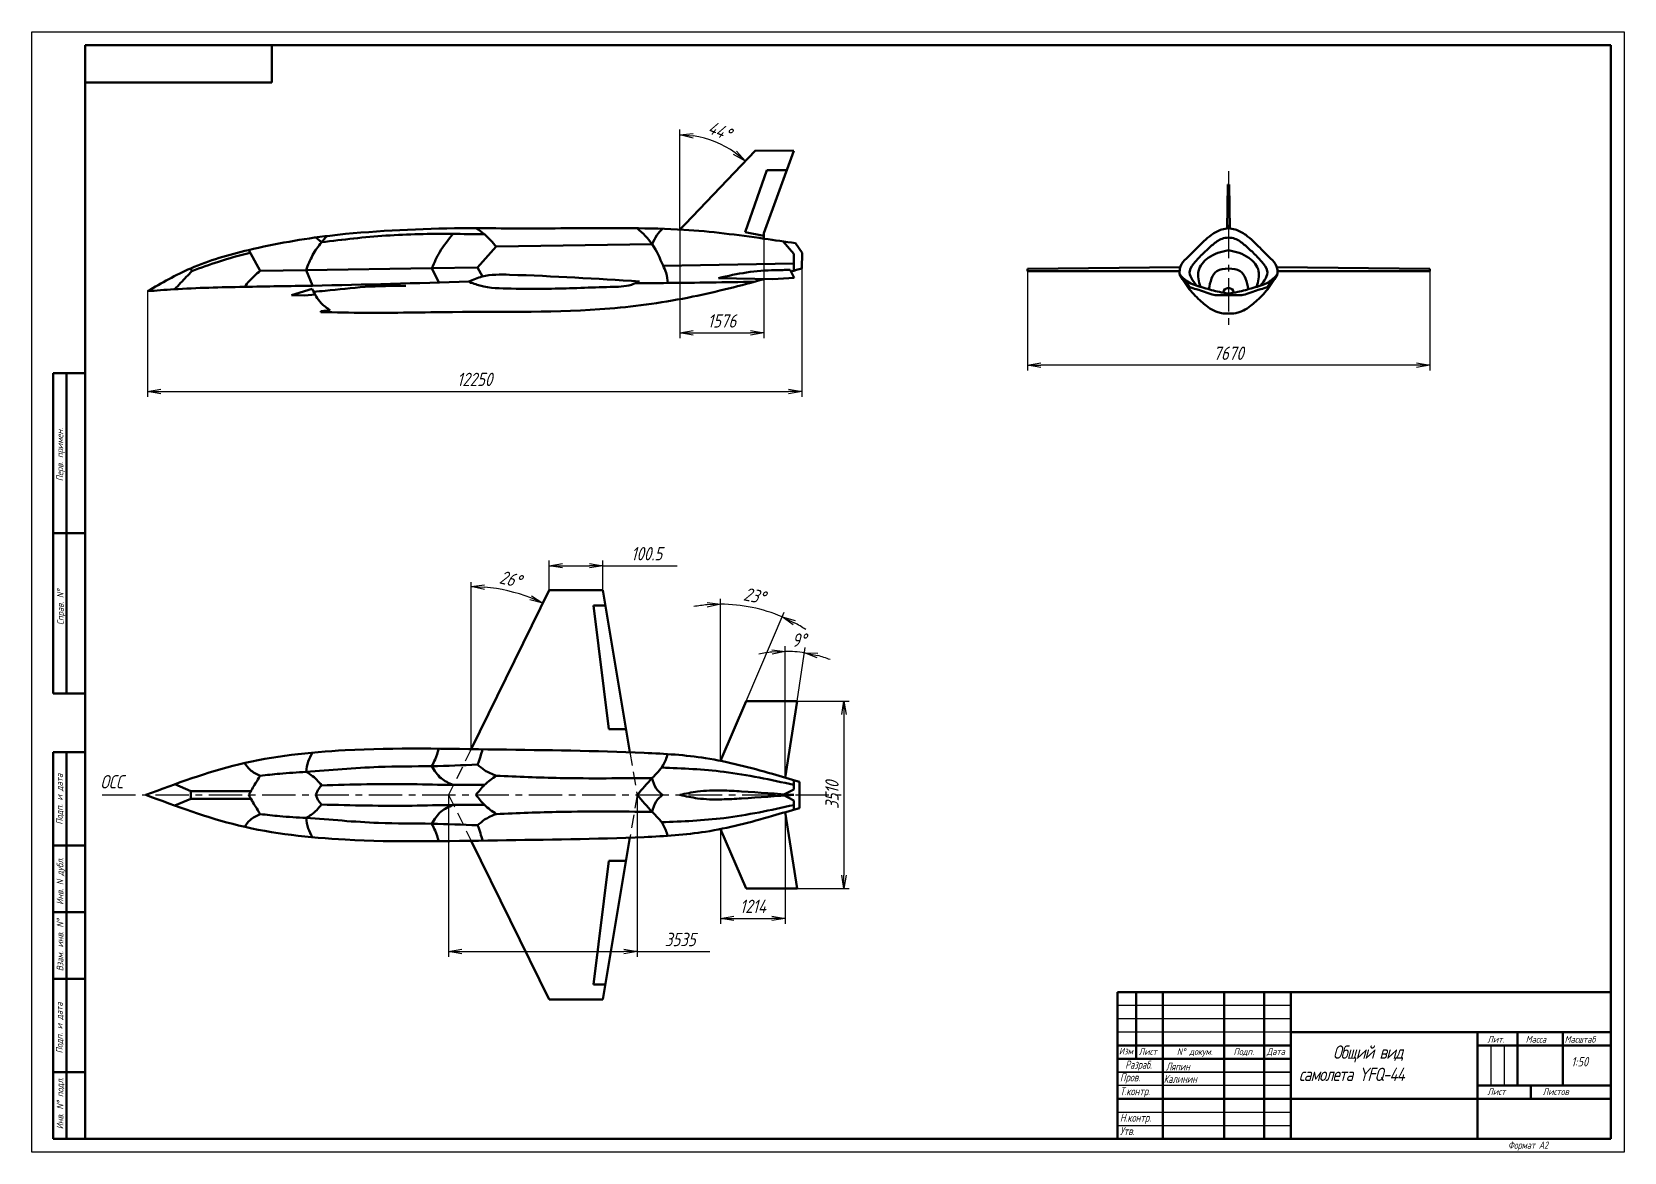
# Model space of a CAD drawing. Header units: millimetres. Extents: x -985956116104 to 1932156, y -552630487266 to 633586.
# Drawn here: x 40185 to 40782, y 20141 to 20561 of the extents above; entities that cross this region are included whole.
import ezdxf
from ezdxf.enums import TextEntityAlignment as Align

# ---------------------------------------------------------------- set-up
doc = ezdxf.new("R2010")
doc.units = ezdxf.units.MM
doc.linetypes.add('CENTER', pattern=[2, 1.25, -0.25, 0.25, -0.25])
doc.linetypes.add('DASHED', pattern=[0.75, 0.5, -0.25])
for name, color, linetype, lineweight in [('_axes (Оси)', 6, 'CENTER', 30), ('_basic (Основной)', 4, 'Continuous', 60), ('_contour (Тонкий)', 7, 'Continuous', 30), ('_invisible (Невидимый)', 1, 'DASHED', 30), ('_remote (Тонкий)', 9, 'Continuous', 30), ('_text (Надписи)', 2, 'Continuous', 30)]:
    doc.layers.add(name, color=color, linetype=linetype, lineweight=lineweight)
doc.styles.add('ESKD', font='eskd.shx', dxfattribs={"oblique": 15, "height": 5})
doc.styles.add('стиль рамки', font='romans.shx', dxfattribs={"width": 0.75, "oblique": 15, "height": 3.5})
doc.dimstyles.new('ESKD', dxfattribs={"dimtxt": 5, "dimasz": 5, "dimexe": 2, "dimexo": 0, "dimgap": 2, "dimtad": 1, "dimtoh": 1, "dimzin": 12, "dimdsep": 46, "dimtxsty": 'ESKD', "dimblk1": 'OPEN', "dimblk2": 'OPEN', "dimsah": 1, "dimcen": 5, "dimclrd": 256, "dimclre": 256, "dimclrt": 2, "dimadec": 0, "dimazin": 0, "dimtfac": 1, "dimtmove": 0, "dimatfit": 3, "dimldrblk": 'OPEN', "dimfxl": 1, "dimtolj": 1, "dimtzin": 12, "dimlwd": -1, "dimlwe": -1, "dimarcsym": 0})

# ---------------------------------------------------------------- blocks, each defined once
blk = doc.blocks.new('_OPEN')
at = {"color": 0, "linetype": 'ByBlock'}
for p, q in [((-1, 0.17), (0, 0)), ((0, 0), (-1, -0.17)), ((0, 0), (-1, 0))]:
    blk.add_line(p, q, dxfattribs=at)
blk = doc.blocks.new('*D46')
at = {"layer": '_contour (Тонкий)', "transparency": 16777216}
for p, q in [((40558.63, 20471.36), (40558.63, 20434.03)), ((40709.49, 20471.36), (40709.49, 20434.03)), ((40704.49, 20436.03), (40563.63, 20436.03))]:
    blk.add_line(p, q, dxfattribs=at)
at = {"layer": 'Defpoints', "color": 0, "transparency": 16777216}
for p in [(40558.63, 20471.36), (40709.49, 20471.36), (40558.63, 20436.03)]:
    blk.add_point(p, dxfattribs=at)
at = {"layer": '_contour (Тонкий)', "transparency": 16777216, "xscale": 5, "yscale": 5, "zscale": 5, "rotation": 180}
blk.add_blockref('_OPEN', (40558.63, 20436.03), dxfattribs=at)
at = {"layer": '_contour (Тонкий)', "transparency": 16777216, "xscale": 5, "yscale": 5, "zscale": 5}
blk.add_blockref('_OPEN', (40709.49, 20436.03), dxfattribs=at)
at = {"layer": '_contour (Тонкий)', "color": 2, "transparency": 16777216, "insert": (40634.06, 20440.53), "char_height": 5, "attachment_point": 5, "style": 'ESKD'}
blk.add_mtext('\\A1;7670', dxfattribs=at)
blk = doc.blocks.new('*D48')
at = {"layer": '_contour (Тонкий)', "transparency": 16777216}
for p, q in [((40472.27, 20310.04), (40491.88, 20310.04)), ((40489.88, 20305.04), (40489.88, 20244.83)), ((40472.27, 20239.83), (40491.88, 20239.83))]:
    blk.add_line(p, q, dxfattribs=at)
at = {"layer": 'Defpoints', "color": 0, "transparency": 16777216}
for p in [(40472.27, 20310.04), (40472.27, 20239.83), (40489.88, 20239.83)]:
    blk.add_point(p, dxfattribs=at)
at = {"layer": '_contour (Тонкий)', "transparency": 16777216, "xscale": 5, "yscale": 5, "zscale": 5}
for p, rotation in [((40489.88, 20310.04), 90), ((40489.88, 20239.83), 270)]:
    blk.add_blockref('_OPEN', p, dxfattribs=dict(at, rotation=rotation))
at = {"layer": '_contour (Тонкий)', "color": 2, "transparency": 16777216, "insert": (40485.38, 20274.94), "char_height": 5, "attachment_point": 5, "rotation": 90, "style": 'ESKD'}
blk.add_mtext('\\A1;3510', dxfattribs=at)
blk = doc.blocks.new('*D49')
at = {"layer": '_contour (Тонкий)', "transparency": 16777216}
for p, q in [((40474.05, 20472.35), (40474.05, 20424.22)), ((40228.75, 20463.78), (40228.75, 20424.22)), ((40233.75, 20426.22), (40469.05, 20426.22))]:
    blk.add_line(p, q, dxfattribs=at)
at = {"layer": 'Defpoints', "color": 0, "transparency": 16777216}
for p in [(40474.05, 20472.35), (40228.75, 20463.78), (40474.05, 20426.22)]:
    blk.add_point(p, dxfattribs=at)
at = {"layer": '_contour (Тонкий)', "transparency": 16777216, "xscale": 5, "yscale": 5, "zscale": 5, "rotation": 180}
blk.add_blockref('_OPEN', (40228.75, 20426.22), dxfattribs=at)
at = {"layer": '_contour (Тонкий)', "transparency": 16777216, "xscale": 5, "yscale": 5, "zscale": 5}
blk.add_blockref('_OPEN', (40474.05, 20426.22), dxfattribs=at)
at = {"layer": '_contour (Тонкий)', "color": 2, "transparency": 16777216, "insert": (40351.4, 20430.72), "char_height": 5, "attachment_point": 5, "style": 'ESKD'}
blk.add_mtext('\\A1;12250', dxfattribs=at)
blk = doc.blocks.new('*D50')
at = {"layer": '_contour (Тонкий)', "transparency": 16777216}
blk.add_line((40428.35, 20516.82), (40428.35, 20524.36), dxfattribs=at)
blk.add_arc((40428.35, 20486.93), 35.43, 54.24371, 81.9073, dxfattribs=at)
at = {"layer": 'Defpoints', "color": 0, "transparency": 16777216}
for p in [(40428.35, 20516.82), (40445.66, 20517.84), (40456.75, 20516.49), (40428.35, 20486.93), (40430.29, 20488.94)]:
    blk.add_point(p, dxfattribs=at)
at = {"layer": '_contour (Тонкий)', "transparency": 16777216, "xscale": 5, "yscale": 5, "zscale": 5}
for p, rotation in [((40428.35, 20522.36), 175.9536508953191), ((40452.9, 20512.48), 320.1973565058998)]:
    blk.add_blockref('_OPEN', p, dxfattribs=dict(at, rotation=rotation))
at = {"layer": '_contour (Тонкий)', "color": 2, "transparency": 16777216, "insert": (40443.26, 20523.97), "char_height": 5, "attachment_point": 5, "rotation": 338.0755, "style": 'ESKD'}
blk.add_mtext('\\A1;44°', dxfattribs=at)
blk = doc.blocks.new('*D51')
at = {"layer": '_contour (Тонкий)', "transparency": 16777216}
for p, q in [((40428.35, 20486.93), (40428.35, 20446.15)), ((40459.89, 20483.49), (40459.89, 20446.15)), ((40433.35, 20448.15), (40454.89, 20448.15))]:
    blk.add_line(p, q, dxfattribs=at)
at = {"layer": 'Defpoints', "color": 0, "transparency": 16777216}
for p in [(40428.35, 20486.93), (40459.89, 20483.49), (40459.89, 20448.15)]:
    blk.add_point(p, dxfattribs=at)
at = {"layer": '_contour (Тонкий)', "transparency": 16777216, "xscale": 5, "yscale": 5, "zscale": 5, "rotation": 180}
blk.add_blockref('_OPEN', (40428.35, 20448.15), dxfattribs=at)
at = {"layer": '_contour (Тонкий)', "transparency": 16777216, "xscale": 5, "yscale": 5, "zscale": 5}
blk.add_blockref('_OPEN', (40459.89, 20448.15), dxfattribs=at)
at = {"layer": '_contour (Тонкий)', "color": 2, "transparency": 16777216, "insert": (40444.12, 20452.65), "char_height": 5, "attachment_point": 5, "style": 'ESKD'}
blk.add_mtext('\\A1;1576', dxfattribs=at)
blk = doc.blocks.new('*D52')
at = {"layer": '_contour (Тонкий)', "transparency": 16777216}
blk.add_arc((40350.12, 20292.13), 60.89, 68.52124, 85.29419, dxfattribs=at)
at = {"layer": 'Defpoints', "color": 0, "transparency": 16777216}
for p in [(40350.12, 20354.69), (40368.39, 20350.22), (40379.39, 20351.66), (40350.12, 20292.13), (40350.12, 20292.13)]:
    blk.add_point(p, dxfattribs=at)
at = {"layer": '_contour (Тонкий)', "transparency": 16777216, "xscale": 5, "yscale": 5, "zscale": 5}
for p, rotation in [((40350.12, 20353.03), 177.6470962214442), ((40376.99, 20346.78), 336.1683317879716)]:
    blk.add_blockref('_OPEN', p, dxfattribs=dict(at, rotation=rotation))
at = {"layer": '_contour (Тонкий)', "color": 2, "transparency": 16777216, "insert": (40364.8, 20355.86), "char_height": 5, "attachment_point": 5, "rotation": 347.02885, "style": 'ESKD'}
blk.add_mtext('\\A1;26°', dxfattribs=at)
blk = doc.blocks.new('*D54')
at = {"layer": '_contour (Тонкий)', "transparency": 16777216}
for p, q in [((40443.6, 20306.56), (40443.6, 20348.41)), ((40453.16, 20310.04), (40467.5, 20343.51))]:
    blk.add_line(p, q, dxfattribs=at)
for start, end in [(94.8822, 99.76439), (66.8105, 90), (57.04611, 61.92831)]:
    blk.add_arc((40443.6, 20287.72), 58.7, start, end, dxfattribs=at)
at = {"layer": 'Defpoints', "color": 0, "transparency": 16777216}
for p in [(40459.24, 20344.29), (40453.16, 20310.04), (40443.6, 20306.56), (40443.6, 20287.72), (40443.6, 20287.72)]:
    blk.add_point(p, dxfattribs=at)
at = {"layer": '_contour (Тонкий)', "transparency": 16777216, "xscale": 5, "yscale": 5, "zscale": 5}
for p, rotation in [((40443.6, 20346.41), 2.441097572996773), ((40466.71, 20341.67), 154.3694053383898)]:
    blk.add_blockref('_OPEN', p, dxfattribs=dict(at, rotation=rotation))
at = {"layer": '_contour (Тонкий)', "color": 2, "transparency": 16777216, "insert": (40456.3, 20349.62), "char_height": 5, "attachment_point": 5, "rotation": 348.40525, "style": 'ESKD'}
blk.add_mtext('\\A1;23°', dxfattribs=at)
blk = doc.blocks.new('*D55')
at = {"layer": '_contour (Тонкий)', "transparency": 16777216}
for p, q in [((40467.88, 20305.84), (40467.88, 20330.77)), ((40472.27, 20310.04), (40475.36, 20330.2))]:
    blk.add_line(p, q, dxfattribs=at)
for start, end in [(96.05013, 102.10026), (81.28898, 90), (69.18872, 75.23885)]:
    blk.add_arc((40467.88, 20281.4), 47.37, start, end, dxfattribs=at)
at = {"layer": 'Defpoints', "color": 0, "transparency": 16777216}
for p in [(40470.28, 20328.71), (40472.27, 20310.04), (40467.88, 20305.84), (40467.88, 20281.4), (40467.88, 20281.4)]:
    blk.add_point(p, dxfattribs=at)
at = {"layer": '_contour (Тонкий)', "transparency": 16777216, "xscale": 5, "yscale": 5, "zscale": 5}
for p, rotation in [((40467.88, 20328.77), 3.02506498882603), ((40475.05, 20328.22), 168.2639109094766)]:
    blk.add_blockref('_OPEN', p, dxfattribs=dict(at, rotation=rotation))
at = {"layer": '_contour (Тонкий)', "color": 2, "transparency": 16777216, "insert": (40473.05, 20332.99), "char_height": 5, "attachment_point": 5, "style": 'ESKD'}
blk.add_mtext('\\A1;9°', dxfattribs=at)
blk = doc.blocks.new('*D56')
at = {"layer": '_contour (Тонкий)', "transparency": 16777216}
for p, q in [((40341.66, 20274.94), (40341.66, 20214.24)), ((40412.37, 20274.94), (40412.37, 20214.24)), ((40346.66, 20216.24), (40407.37, 20216.24)), ((40412.37, 20216.24), (40439.61, 20216.24))]:
    blk.add_line(p, q, dxfattribs=at)
at = {"layer": 'Defpoints', "color": 0, "transparency": 16777216}
for p in [(40341.66, 20274.94), (40412.37, 20274.94), (40412.37, 20216.24)]:
    blk.add_point(p, dxfattribs=at)
at = {"layer": '_contour (Тонкий)', "transparency": 16777216, "xscale": 5, "yscale": 5, "zscale": 5, "rotation": 180}
blk.add_blockref('_OPEN', (40341.66, 20216.24), dxfattribs=at)
at = {"layer": '_contour (Тонкий)', "transparency": 16777216, "xscale": 5, "yscale": 5, "zscale": 5}
blk.add_blockref('_OPEN', (40412.37, 20216.24), dxfattribs=at)
at = {"layer": '_contour (Тонкий)', "color": 2, "transparency": 16777216, "insert": (40428.49, 20220.74), "char_height": 5, "attachment_point": 5, "style": 'ESKD'}
blk.add_mtext('\\A1;3535', dxfattribs=at)
blk = doc.blocks.new('*D58')
at = {"layer": '_contour (Тонкий)', "transparency": 16777216}
for p, q in [((40467.88, 20268.48), (40467.88, 20226.67)), ((40443.6, 20262.15), (40443.6, 20226.67)), ((40448.6, 20228.67), (40462.88, 20228.67))]:
    blk.add_line(p, q, dxfattribs=at)
at = {"layer": 'Defpoints', "color": 0, "transparency": 16777216}
for p in [(40467.88, 20268.48), (40443.6, 20262.15), (40467.88, 20228.67)]:
    blk.add_point(p, dxfattribs=at)
at = {"layer": '_contour (Тонкий)', "transparency": 16777216, "xscale": 5, "yscale": 5, "zscale": 5, "rotation": 180}
blk.add_blockref('_OPEN', (40443.6, 20228.67), dxfattribs=at)
at = {"layer": '_contour (Тонкий)', "transparency": 16777216, "xscale": 5, "yscale": 5, "zscale": 5}
blk.add_blockref('_OPEN', (40467.88, 20228.67), dxfattribs=at)
at = {"layer": '_contour (Тонкий)', "color": 2, "transparency": 16777216, "insert": (40455.74, 20233.17), "char_height": 5, "attachment_point": 5, "style": 'ESKD'}
blk.add_mtext('\\A1;1214', dxfattribs=at)
blk = doc.blocks.new('*D85')
at = {"layer": '_contour (Тонкий)', "transparency": 16777216}
for p, q in [((40379.39, 20351.66), (40379.39, 20362.88)), ((40384.39, 20360.88), (40394.49, 20360.88)), ((40399.49, 20351.66), (40399.49, 20362.88)), ((40399.49, 20360.88), (40427.32, 20360.88))]:
    blk.add_line(p, q, dxfattribs=at)
at = {"layer": 'Defpoints', "color": 0, "transparency": 16777216}
for p in [(40399.49, 20360.88), (40379.39, 20351.66), (40399.49, 20351.66)]:
    blk.add_point(p, dxfattribs=at)
at = {"layer": '_contour (Тонкий)', "transparency": 16777216, "xscale": 5, "yscale": 5, "zscale": 5, "rotation": 180}
blk.add_blockref('_OPEN', (40379.39, 20360.88), dxfattribs=at)
at = {"layer": '_contour (Тонкий)', "transparency": 16777216, "xscale": 5, "yscale": 5, "zscale": 5}
blk.add_blockref('_OPEN', (40399.49, 20360.88), dxfattribs=at)
at = {"layer": '_contour (Тонкий)', "color": 2, "transparency": 16777216, "insert": (40415.9, 20365.38), "char_height": 5, "attachment_point": 5, "style": 'ESKD'}
blk.add_mtext('\\A1;100.5', dxfattribs=at)

msp = doc.modelspace()

# ---------------------------------------------------------------- linework, layer by layer
at = {"layer": '_axes (Оси)', "ltscale": 10, "transparency": 33554687}
for p, q in [((40634.06, 20508.726), (40634.06, 20450.118)), ((40211.736, 20274.936), (40488.824, 20274.936))]:
    msp.add_line(p, q, dxfattribs=at)
at = {"layer": '_basic (Основной)', "transparency": 33554687}
for p, q in [((40205.391, 20186.019), (40205.391, 20556.019)), ((40777.391, 20556.019), (40205.391, 20556.019)), ((40275.391, 20542.019), (40275.391, 20556.019)), ((40777.391, 20146.019), (40777.391, 20556.019)), ((40275.391, 20542.019), (40205.391, 20542.019)), ((40456.753, 20516.491), (40430.285, 20488.937)), ((40471.102, 20516.375), (40456.753, 20516.491)), ((40471.102, 20516.375), (40459.891, 20485.516)), ((40460.899, 20509.106), (40452.884, 20485.866)), ((40468.461, 20509.106), (40460.899, 20509.106)), ((40633.773, 20503.85), (40633.54, 20487.058)), ((40633.773, 20503.85), (40634.06, 20503.847)), ((40634.346, 20503.85), (40634.06, 20503.847)), ((40634.346, 20503.85), (40634.579, 20487.058)), ((40430.285, 20488.937), (40428.354, 20486.927)), ((40452.884, 20485.866), (40459.891, 20484.502)), ((40459.891, 20485.516), (40459.891, 20483.488)), ((40270.989, 20471.446), (40266.717, 20479.222)), ((40352.532, 20472.724), (40359.495, 20480.487)), ((40359.495, 20480.487), (40417.988, 20481.361)), ((40471.139, 20477.802), (40467.11, 20482.462)), ((40471.139, 20474.231), (40471.139, 20477.802)), ((40474.172, 20478.144), (40471.73, 20481.798)), ((40474.054, 20472.355), (40474.172, 20478.144)), ((40245.412, 20471.341), (40244.969, 20472.354)), ((40270.989, 20471.446), (40288.199, 20471.715)), ((40288.199, 20471.715), (40335.387, 20472.455)), ((40288.199, 20471.715), (40290.567, 20465.863)), ((40335.387, 20472.455), (40352.532, 20472.724)), ((40337.992, 20467.048), (40335.387, 20472.455)), ((40352.532, 20472.724), (40354.385, 20469.311)), ((40422.079, 20473.36), (40471.139, 20474.231)), ((40471.192, 20468.797), (40469.737, 20471.747)), ((40471.139, 20474.231), (40471.139, 20471.515)), ((40558.629, 20471.357), (40558.641, 20472.23)), ((40615.727, 20471.268), (40558.629, 20471.357)), ((40558.641, 20472.23), (40615.954, 20472.784)), ((40709.478, 20472.23), (40652.165, 20472.784)), ((40652.392, 20471.268), (40709.49, 20471.357)), ((40709.49, 20471.357), (40709.478, 20472.23)), ((40311.963, 20465.485), (40311.957, 20466.336)), ((40442.862, 20468.722), (40463.236, 20468.284)), ((40463.236, 20468.284), (40471.192, 20468.797)), ((40615.702, 20470.119), (40616.761, 20468.25)), ((40616.761, 20468.25), (40619.356, 20464.506)), ((40619.511, 20465.066), (40617.919, 20467.92)), ((40648.608, 20465.066), (40650.2, 20467.92)), ((40651.358, 20468.25), (40648.763, 20464.506)), ((40652.417, 20470.119), (40651.358, 20468.25)), ((40290.547, 20464.667), (40282.772, 20462.301)), ((40282.772, 20462.301), (40287.74, 20462.12)), ((40287.74, 20462.12), (40291.612, 20462.549)), ((40297.224, 20456.654), (40293.68, 20456.344)), ((40293.68, 20456.344), (40293.713, 20455.973)), ((40193.391, 20433.019), (40193.391, 20313.019)), ((40205.391, 20433.019), (40193.391, 20433.019)), ((40198.391, 20313.019), (40198.391, 20433.019)), ((40205.391, 20373.019), (40193.391, 20373.019)), ((40379.392, 20351.661), (40350.119, 20292.13)), ((40379.392, 20351.661), (40399.49, 20351.661)), ((40400.431, 20346.019), (40395.968, 20346.019)), ((40401.74, 20299.612), (40395.968, 20346.019)), ((40399.49, 20351.661), (40409.615, 20290.946)), ((40205.391, 20313.019), (40193.391, 20313.019)), ((40453.16, 20310.044), (40443.596, 20287.718)), ((40453.16, 20310.044), (40472.268, 20310.044)), ((40472.268, 20310.044), (40467.879, 20281.396)), ((40408.17, 20299.612), (40401.74, 20299.612)), ((40193.391, 20146.019), (40193.391, 20291.019)), ((40205.391, 20291.019), (40193.391, 20291.019)), ((40198.391, 20146.019), (40198.391, 20291.019)), ((40471.139, 20280.438), (40471.139, 20276.999)), ((40244.969, 20276.336), (40238.976, 20278.932)), ((40244.969, 20274.936), (40244.969, 20276.336)), ((40244.969, 20276.336), (40267.517, 20276.336)), ((40244.969, 20274.936), (40244.969, 20273.536)), ((40471.139, 20276.999), (40467.11, 20274.936)), ((40471.139, 20272.873), (40467.11, 20274.936)), ((40473.145, 20279.846), (40473.145, 20274.936)), ((40473.145, 20270.026), (40473.145, 20274.936)), ((40244.969, 20273.536), (40238.976, 20270.94)), ((40244.969, 20273.536), (40267.517, 20273.536)), ((40472.268, 20239.828), (40467.879, 20268.476)), ((40471.139, 20269.434), (40471.139, 20272.873)), ((40379.392, 20198.211), (40350.119, 20257.741)), ((40399.49, 20198.211), (40409.615, 20258.926)), ((40453.16, 20239.828), (40443.596, 20262.154)), ((40205.391, 20256.019), (40193.391, 20256.019)), ((40401.74, 20250.26), (40395.968, 20203.853)), ((40408.17, 20250.26), (40401.74, 20250.26)), ((40453.16, 20239.828), (40472.268, 20239.828)), ((40205.391, 20231.019), (40193.391, 20231.019)), ((40205.391, 20206.019), (40193.391, 20206.019)), ((40400.431, 20203.853), (40395.968, 20203.853)), ((40379.392, 20198.211), (40399.49, 20198.211)), ((40592.391, 20201.019), (40592.391, 20146.019)), ((40777.391, 20201.019), (40592.391, 20201.019)), ((40599.391, 20176.019), (40599.391, 20201.019)), ((40609.391, 20201.019), (40609.391, 20146.019)), ((40632.391, 20146.019), (40632.391, 20201.019)), ((40647.391, 20201.019), (40647.391, 20146.019)), ((40657.391, 20201.019), (40657.391, 20146.019)), ((40205.391, 20146.019), (40205.391, 20186.019)), ((40657.391, 20186.019), (40777.391, 20186.019)), ((40727.391, 20186.019), (40727.391, 20146.019)), ((40742.391, 20186.019), (40742.391, 20166.019)), ((40759.391, 20186.019), (40759.391, 20166.019)), ((40727.391, 20181.019), (40777.391, 20181.019)), ((40205.391, 20171.019), (40193.391, 20171.019)), ((40657.391, 20161.019), (40592.391, 20161.019)), ((40777.391, 20161.019), (40657.391, 20161.019)), ((40777.391, 20166.019), (40727.391, 20166.019)), ((40747.391, 20166.019), (40747.391, 20161.019)), ((40777.391, 20146.019), (40193.391, 20146.019)), ((40727.391, 20146.019), (40727.391, 20146.019))]:
    msp.add_line(p, q, dxfattribs=at)
at = {"layer": '_basic (Основной)', "lineweight": 50, "transparency": 33554687}
for p, q in [((40657.391, 20181.019), (40592.391, 20181.019)), ((40657.391, 20176.019), (40592.391, 20176.019))]:
    msp.add_line(p, q, dxfattribs=at)
at = {"layer": '_basic (Основной)', "transparency": 33554687}
for start, end in [(90, 172.510283), (7.489717, 90)]:
    msp.add_arc((40634.06, 20462.984), 2.008, start, end, dxfattribs=at)
for points in [[(40228.75, 20463.776), (40244.975, 20472.357), (40266.633, 20479.203), (40297.143, 20484.606), (40343.85, 20487.448)], [(40343.85, 20487.448), (40374.894, 20487.332), (40410.363, 20487.391), (40429.856, 20486.839), (40459.959, 20483.479), (40471.73, 20481.798)], [(40634.06, 20487.398), (40631.553, 20486.941), (40627.628, 20484.885), (40622.253, 20480.056), (40618.286, 20476.071), (40616.04, 20473.051), (40615.702, 20470.119)], [(40634.06, 20483.921), (40631.654, 20483.482), (40628.142, 20481.22), (40625.004, 20478.386), (40621.635, 20474.885), (40619.518, 20471.468), (40622.048, 20465.863)], [(40634.06, 20487.398), (40636.566, 20486.941), (40640.491, 20484.885), (40645.866, 20480.056), (40649.833, 20476.071), (40652.079, 20473.051), (40652.417, 20470.119)], [(40634.06, 20483.921), (40636.465, 20483.482), (40639.977, 20481.22), (40643.116, 20478.386), (40646.484, 20474.885), (40648.601, 20471.468), (40646.071, 20465.863)], [(40634.06, 20479.222), (40626.406, 20476.281), (40622.79, 20471.334), (40623.511, 20465.428)], [(40634.06, 20479.222), (40641.714, 20476.281), (40645.329, 20471.334), (40644.608, 20465.428)], [(40442.862, 20468.722), (40453.386, 20470.809), (40464.095, 20471.687), (40469.737, 20471.747)], [(40634.06, 20472.354), (40629.72, 20471.341), (40626.651, 20464.525)], [(40634.06, 20472.354), (40638.399, 20471.341), (40641.468, 20464.525)], [(40228.75, 20463.776), (40238.587, 20464.501), (40264.96, 20465.425), (40290.554, 20465.862), (40349.212, 20467.376)], [(40349.212, 20467.376), (40354.225, 20469.269), (40364.528, 20469.96), (40413.17, 20467.462)], [(40349.212, 20467.376), (40353.389, 20465.905), (40365.084, 20464.757), (40380.169, 20464.713), (40402.262, 20465.37), (40410.204, 20466.232), (40413.17, 20467.462)], [(40615.702, 20470.119), (40616.994, 20468.721), (40619.245, 20467.038), (40624.815, 20465.063), (40630.619, 20463.493), (40634.06, 20462.984)], [(40619.356, 20464.506), (40619.445, 20464.995), (40620.695, 20464.915), (40622.929, 20464.251), (40625.721, 20463.281), (40628.596, 20462.403), (40630.466, 20462.256), (40632.016, 20462.263), (40634.06, 20462.301)], [(40652.417, 20470.119), (40651.125, 20468.721), (40648.874, 20467.038), (40643.304, 20465.063), (40637.5, 20463.493), (40634.06, 20462.984)], [(40648.763, 20464.506), (40648.674, 20464.995), (40647.424, 20464.915), (40645.19, 20464.251), (40642.398, 20463.281), (40639.523, 20462.403), (40637.653, 20462.256), (40636.103, 20462.263), (40634.06, 20462.301)], [(40297.224, 20456.654), (40293.811, 20459.356), (40290.547, 20464.667)], [(40619.356, 20464.506), (40621.571, 20462.084), (40623.859, 20459.923), (40625.786, 20458.294), (40628.496, 20456.517), (40629.648, 20456.083), (40631.369, 20455.553), (40634.06, 20455.375)], [(40648.763, 20464.506), (40646.548, 20462.084), (40644.26, 20459.923), (40642.333, 20458.294), (40639.623, 20456.517), (40638.471, 20456.083), (40636.75, 20455.553), (40634.06, 20455.375)], [(40228.117, 20274.936), (40262.899, 20286.351), (40302.875, 20291.689), (40359.962, 20291.973), (40415.005, 20290.722), (40438.015, 20288.72), (40463.028, 20282.804), (40473.145, 20279.846)], [(40337.992, 20292.288), (40336.554, 20288.218), (40335.387, 20285.729)], [(40354.385, 20292.062), (40353.571, 20289.302), (40352.532, 20286.315)], [(40265.152, 20286.88), (40267.237, 20284.355), (40270.989, 20282.096)], [(40270.989, 20282.096), (40278.314, 20282.905), (40288.199, 20283.572), (40315.338, 20285.415), (40335.387, 20285.729), (40352.532, 20286.315)], [(40290.567, 20290.796), (40289.004, 20287.47), (40288.199, 20283.572)], [(40352.532, 20286.315), (40355.135, 20284.204), (40359.495, 20282.1)], [(40423.808, 20290.241), (40422.079, 20286.108), (40417.988, 20281.301), (40412.372, 20274.936)], [(40270.989, 20282.096), (40269.255, 20279.3), (40266.717, 20274.936)], [(40288.199, 20283.572), (40290.123, 20282.389), (40294.035, 20278.53)], [(40335.387, 20285.729), (40338.802, 20281.19), (40343.289, 20278.691)], [(40359.495, 20282.1), (40355.108, 20278.692), (40351.91, 20274.936)], [(40359.495, 20282.1), (40383.439, 20281.287), (40417.988, 20281.287)], [(40417.975, 20281.287), (40419.491, 20277.338), (40421.877, 20274.936)], [(40421.481, 20285.191), (40444.881, 20283.6), (40471.139, 20278.718)], [(40228.117, 20274.936), (40262.899, 20263.521), (40302.875, 20258.183), (40359.962, 20257.899), (40415.005, 20259.15), (40438.015, 20261.152), (40463.028, 20267.068), (40473.145, 20270.026)], [(40270.989, 20267.776), (40269.255, 20270.572), (40266.717, 20274.936)], [(40294.035, 20278.53), (40292.999, 20277.279), (40291.82, 20274.936)], [(40294.035, 20271.342), (40292.999, 20272.593), (40291.82, 20274.936)], [(40294.035, 20278.53), (40327.964, 20278.97), (40343.289, 20278.691), (40355.108, 20278.691)], [(40359.495, 20267.771), (40355.108, 20271.18), (40351.91, 20274.936)], [(40423.808, 20259.631), (40422.079, 20263.764), (40417.988, 20268.571), (40412.372, 20274.936)], [(40417.975, 20268.585), (40419.491, 20272.534), (40421.877, 20274.936)], [(40428.354, 20274.936), (40434.987, 20276.212), (40444.086, 20276.606), (40451.5, 20276.259), (40471.102, 20274.936)], [(40428.354, 20274.936), (40434.987, 20273.66), (40444.086, 20273.266), (40451.5, 20273.613), (40471.102, 20274.936)], [(40288.199, 20266.3), (40290.123, 20267.483), (40294.035, 20271.342)], [(40294.035, 20271.342), (40327.964, 20270.902), (40343.289, 20271.181), (40355.108, 20271.181)], [(40335.387, 20264.143), (40338.802, 20268.682), (40343.289, 20271.181)], [(40359.495, 20267.771), (40383.439, 20268.585), (40417.988, 20268.585)], [(40421.481, 20264.681), (40444.881, 20266.272), (40471.139, 20271.154)], [(40265.152, 20262.992), (40267.237, 20265.517), (40270.989, 20267.776)], [(40270.989, 20267.776), (40278.314, 20266.967), (40288.199, 20266.3), (40315.338, 20264.457), (40335.387, 20264.143), (40352.532, 20263.557)], [(40290.567, 20259.076), (40289.004, 20262.402), (40288.199, 20266.3)], [(40337.992, 20257.584), (40336.554, 20261.654), (40335.387, 20264.143)], [(40352.532, 20263.557), (40355.135, 20265.668), (40359.495, 20267.771)], [(40354.385, 20257.81), (40353.571, 20260.57), (40352.532, 20263.557)]]:
    msp.add_spline(points, degree=3, dxfattribs=at)
for points, knots in [([(40288.199, 20471.715), (40288.945, 20473.603), (40290.412, 20477.315), (40293.361, 20481.452), (40295.367, 20483.7), (40296.084, 20484.478)], [0, 0, 0, 0, 303.5313971, 596.7193579, 755.45897, 755.45897, 755.45897, 755.45897]), ([(40294.035, 20482.151), (40293.731, 20482.398), (40292.998, 20482.994), (40292.256, 20483.58), (40291.82, 20483.921)], [0, 0, 0, 0, 58.7067146, 141.7917525, 141.7917525, 141.7917525, 141.7917525]), ([(40355.108, 20485.108), (40351.066, 20485.176), (40338.754, 20485.38), (40318.322, 20485.061), (40302.067, 20483.143), (40294.035, 20482.151)], [0, 0, 0, 0, 606.4323706, 1847.3410137, 3060.5329684, 3060.5329684, 3060.5329684, 3060.5329684]), ([(40335.387, 20472.455), (40336.304, 20474.514), (40338.363, 20479.135), (40341.507, 20483.094), (40343.289, 20485.265)], [0, 0, 0, 0, 336.8150723, 755.6358169, 755.6358169, 755.6358169, 755.6358169]), ([(40359.495, 20480.487), (40358.106, 20482.116), (40355.857, 20484.752), (40353.028, 20486.698), (40351.91, 20487.398)], [0, 0, 0, 0, 318.6061213, 515.958695, 515.958695, 515.958695, 515.958695]), ([(40423.808, 20466.869), (40423.696, 20468.146), (40423.417, 20470.406), (40421.23, 20475.207), (40418.574, 20481.516), (40414.469, 20485.535), (40412.372, 20487.375)], [50.97177, 50.97177, 50.97177, 50.97177, 241.3936787, 391.388349, 838.417587, 1251.7384732, 1251.7384732, 1251.7384732, 1251.7384732]), ([(40417.988, 20481.361), (40418.508, 20482.55), (40419.463, 20484.735), (40421.098, 20486.445), (40421.877, 20487.199)], [0, 0, 0, 0, 192.6911428, 353.8665503, 353.8665503, 353.8665503, 353.8665503]), ([(40245.412, 20471.341), (40248.714, 20472.553), (40255.891, 20475.187), (40263.272, 20477.177), (40267.267, 20478.221)], [0, 0, 0, 0, 527.3123029, 1146.2291834, 1146.2291834, 1146.2291834, 1146.2291834]), ([(40238.976, 20464.525), (40239.705, 20465.32), (40241.822, 20467.618), (40243.991, 20469.868), (40245.412, 20471.341)], [47.5627413, 47.5627413, 47.5627413, 47.5627413, 209.2374005, 516.2783148, 516.2783148, 516.2783148, 516.2783148]), ([(40265.152, 20465.428), (40265.694, 20466.164), (40267.415, 20468.374), (40269.55, 20470.209), (40270.989, 20471.446)], [98.0380045, 98.0380045, 98.0380045, 98.0380045, 234.9408755, 518.3497217, 518.3497217, 518.3497217, 518.3497217]), ([(40291.093, 20463.553), (40292.506, 20463.68), (40298.931, 20464.263), (40310.386, 20465.677), (40320.504, 20465.77), (40325.583, 20465.817)], [19.9653163, 19.9653163, 19.9653163, 19.9653163, 232.6546423, 987.8526518, 1749.1145275, 1749.1145275, 1749.1145275, 1749.1145275]), ([(40293.68, 20455.973), (40299.236, 20455.849), (40315.73, 20455.484), (40351.847, 20456.376), (40392.983, 20455.408), (40432.051, 20460.957), (40451.113, 20465.884), (40460.002, 20468.354)], [0, 0, 0, 0, 833.4998177, 2474.3280902, 5419.8251673, 6990.2428969, 8373.259182, 8373.259182, 8373.259182, 8373.259182]), ([(40411.764, 20466.826), (40415.723, 20466.829), (40430.556, 20466.873), (40445.389, 20467.134), (40456.263, 20467.326)], [3109.2744666, 3109.2744666, 3109.2744666, 3109.2744666, 3703.0856575, 5334.4020523, 5334.4020523, 5334.4020523, 5334.4020523])]:
    msp.add_open_spline(points, degree=3, knots=knots, dxfattribs=at)
for points in [[(40470.011, 20471.191), (40471.359, 20471.578), (40472.706, 20471.966), (40474.054, 20472.355)], [(40349.578, 20466.872), (40349.891, 20466.872), (40350.204, 20466.872), (40350.518, 20466.873)]]:
    msp.add_open_spline(points, degree=3, dxfattribs=at)
at = {"layer": '_contour (Тонкий)', "transparency": 33554687}
for p, q in [((40185.391, 20141.019), (40185.391, 20561.019)), ((40185.391, 20561.019), (40782.391, 20561.019)), ((40782.391, 20561.019), (40782.391, 20141.019)), ((40428.354, 20486.927), (40428.354, 20516.821)), ((40350.119, 20292.13), (40350.119, 20354.687)), ((40443.596, 20287.718), (40443.596, 20306.562)), ((40467.879, 20281.396), (40467.879, 20305.835)), ((40657.391, 20196.019), (40592.391, 20196.019)), ((40657.391, 20191.019), (40592.391, 20191.019)), ((40657.391, 20186.019), (40592.391, 20186.019)), ((40732.378, 20180.81), (40732.378, 20166.019)), ((40737.456, 20180.81), (40737.456, 20166.019)), ((40592.391, 20171.019), (40657.391, 20171.019)), ((40657.391, 20166.019), (40592.391, 20166.019)), ((40782.391, 20141.019), (40185.391, 20141.019))]:
    msp.add_line(p, q, dxfattribs=at)
for points in [[(40592.391, 20156.019), (40657.391, 20156.019)], [(40592.391, 20151.019), (40657.391, 20151.019)]]:
    msp.add_lwpolyline(points, dxfattribs=at)
at = {"layer": '_invisible (Невидимый)', "ltscale": 10, "transparency": 33554687}
for p, q in [((40350.119, 20292.13), (40341.664, 20274.936)), ((40409.615, 20290.946), (40412.285, 20274.936)), ((40341.664, 20274.936), (40350.119, 20257.741)), ((40412.285, 20274.936), (40409.615, 20258.926))]:
    msp.add_line(p, q, dxfattribs=at)
at = {"layer": '_remote (Тонкий)', "linetype": 'Continuous', "transparency": 33554687}
msp.add_line((40657.391, 20171.019), (40592.391, 20171.019), dxfattribs=at)

# ---------------------------------------------------------------- texts
at = {"layer": '_contour (Тонкий)', "color": 2, "transparency": 33554687, "insert": (40657.391, 20181.019), "char_height": 5, "attachment_point": 1, "style": 'ESKD'}
msp.add_mtext_dynamic_manual_height_columns('\\pi15.82436;{\\T0.9;Общий вид\\P\\pi3.04918;самолета YFQ-44}', width=70.09073, gutter_width=12.5, heights=[25.222], dxfattribs=at)
at = {"layer": '_text (Надписи)', "transparency": 33554687, "style": 'стиль рамки', "oblique": 15, "width": 0.75}
for s, p in [('Перв. примен.', (40197.143, 20392.531)), ('Справ. N%%d', (40197.299, 20338.646)), ('Подп. и дата', (40196.964, 20263.789)), ('Инв. N дубл.', (40197.209, 20233.764)), ('Взам. инв. N%%d', (40197.209, 20208.837)), ('Подп. и дата', (40196.914, 20178.052)), ('Инв. N%%d подл.', (40197.209, 20149.586))]:
    msp.add_text(s, height=2.5, rotation=90, dxfattribs=at).set_placement(p)
at = {"layer": '_text (Надписи)', "transparency": 33554687, "oblique": 15}
for s, height, style, width, p in [('Лит.', 2.5, 'стиль рамки', 0.75, (40731.109, 20182.084)), ('Масса', 2.5, 'стиль рамки', 0.75, (40745.483, 20182.084)), ('Масштаб', 2.5, 'стиль рамки', 0.75, (40760.075, 20182.084)), ('Изм', 2.5, 'стиль рамки', 0.75, (40592.936, 20177.631)), ('Лист', 2.5, 'стиль рамки', 0.75, (40600.411, 20177.48)), ('N%%d докум. ', 2.5, 'стиль рамки', 0.75, (40614.695, 20177.48)), ('Подп.', 2.5, 'стиль рамки', 0.75, (40635.948, 20177.48)), ('Дата', 2.5, 'стиль рамки', 0.75, (40648.399, 20177.48)), ('Ляпин', 3, 'ESKD', 0.8, (40610.587, 20171.621)), ('Пров.', 3, 'стиль рамки', 0.75, (40593.353, 20167.548)), ('Калинин', 3, 'ESKD', 0.8, (40609.761, 20166.964)), ('Т.контр.', 3, 'стиль рамки', 0.75, (40593.353, 20162.353)), ('Лист', 2.5, 'стиль рамки', 0.75, (40731.109, 20162.47)), ('Листов', 2.5, 'стиль рамки', 0.75, (40751.833, 20162.47)), ('Н.контр.', 3, 'стиль рамки', 0.75, (40593.353, 20152.431)), ('Утв.', 3, 'стиль рамки', 0.75, (40593.353, 20147.411)), ('Формат А2', 2.75, 'стиль рамки', 0.75, (40738.855, 20142.269))]:
    msp.add_text(s, height=height, dxfattribs=dict(at, style=style, width=width)).set_placement(p)
at = {"layer": '_text (Надписи)', "transparency": 33554687, "style": 'ESKD', "oblique": 15, "width": 0.8}
msp.add_text('Разраб.', height=3, dxfattribs=at).set_placement((40600.295, 20172.308), align=Align.CENTER)
at = {"layer": '_text (Надписи)', "transparency": 33554687, "attachment_point": 1, "style": 'ESKD'}
for s, width, heights, insert, char_height in [('ОСС', 15.93486, [0], (40211.086, 20282.379), 5), ('1:50', 13.49994, [7.477], (40762.571, 20176.651), 3.5)]:
    msp.add_mtext_dynamic_manual_height_columns(s, width=width, gutter_width=25, heights=heights, dxfattribs=dict(at, insert=insert, char_height=char_height))

# ---------------------------------------------------------------- dimensions: what is measured, and where the dimension line sits
at = {"layer": '_contour (Тонкий)', "transparency": 33554687}
dim = msp.add_angular_dim_2l(base=(40445.656, 20517.844), line1=((40456.753, 20516.491), (40430.285, 20488.937)), line2=((40428.354, 20486.927), (40428.354, 20516.821)), dimstyle='ESKD', dxfattribs=at)
dim.commit()
dim.dimension.update_dxf_attribs({"geometry": '*D50', "text_midpoint": (40443.263, 20523.968)})
for base, p1, p2, text, picture, middle in [((40459.891, 20448.148), (40428.354, 20486.927), (40459.891, 20483.488), '1576', '*D51', (40444.122, 20448.148)), ((40474.054, 20426.22), (40228.75, 20463.776), (40474.054, 20472.355), '12250', '*D49', (40351.402, 20426.22)), ((40412.372, 20216.241), (40341.664, 20274.936), (40412.372, 20274.936), '3535', '*D56', (40428.495, 20216.241))]:
    dim = msp.add_linear_dim(base=base, p1=p1, p2=p2, text=text, dimstyle='ESKD', dxfattribs=at)
    dim.commit()
    dim.dimension.update_dxf_attribs({"geometry": picture, "text_midpoint": middle, "dimtype": 160})
dim = msp.add_linear_dim(base=(40558.629, 20436.031), p1=(40709.49, 20471.357), p2=(40558.629, 20471.357), angle=180, text='7670', dimstyle='ESKD', dxfattribs=at)
dim.commit()
dim.dimension.update_dxf_attribs({"geometry": '*D46', "text_midpoint": (40634.06, 20436.031), "dimtype": 161})
for base, p1, p2, text, picture, middle in [((40399.49, 20360.88), (40379.392, 20351.661), (40399.49, 20351.661), '100.5', '*D85', (40415.904, 20365.38)), ((40467.879, 20228.665), (40443.596, 20262.154), (40467.879, 20268.476), '1214', '*D58', (40455.737, 20233.165))]:
    dim = msp.add_linear_dim(base=base, p1=p1, p2=p2, text=text, dimstyle='ESKD', dxfattribs=at)
    dim.commit()
    dim.dimension.update_dxf_attribs({"geometry": picture, "text_midpoint": middle})
for base, line1, line2, picture, middle in [((40368.386, 20350.221), ((40379.392, 20351.661), (40350.119, 20292.13)), ((40350.119, 20292.13), (40350.119, 20354.687)), '*D52', (40363.787, 20351.471)), ((40459.242, 20344.291), ((40453.16, 20310.044), (40443.596, 20287.718)), ((40443.596, 20287.718), (40443.596, 20306.562)), '*D54', (40455.393, 20345.217)), ((40470.279, 20328.708), ((40472.268, 20310.044), (40467.879, 20281.396)), ((40467.879, 20281.396), (40467.879, 20305.835)), '*D55', (40473.047, 20328.486))]:
    dim = msp.add_angular_dim_2l(base=base, line1=line1, line2=line2, dimstyle='ESKD', dxfattribs=at)
    dim.commit()
    dim.dimension.update_dxf_attribs({"geometry": picture, "text_midpoint": middle, "dimtype": 162})
dim = msp.add_linear_dim(base=(40489.88, 20239.828), p1=(40472.268, 20310.044), p2=(40472.268, 20239.828), angle=90, text='3510', dimstyle='ESKD', dxfattribs=at)
dim.commit()
dim.dimension.update_dxf_attribs({"geometry": '*D48', "text_midpoint": (40485.38, 20274.936)})

doc.saveas('drawing.dxf')
